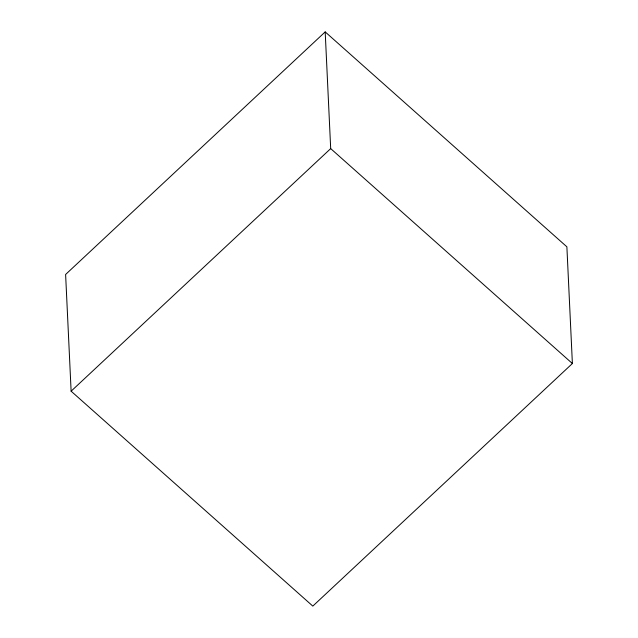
<?xml version="1.0" encoding="UTF-8"?>
<svg xmlns="http://www.w3.org/2000/svg" width="638" height="638" viewBox="0 0 638 638"><rect width="100%" height="100%" fill="white"/><g stroke="black" fill="none" stroke-linecap="round" stroke-linejoin="round"><path stroke-width="0.96" d="M325.189 31.9L65.61 274.476L71.121 391.182L312.811 606.1L572.39 363.524L566.879 246.818L325.189 31.9L330.691 148.606L572.39 363.524M71.121 391.182L330.691 148.606"/></g></svg>
